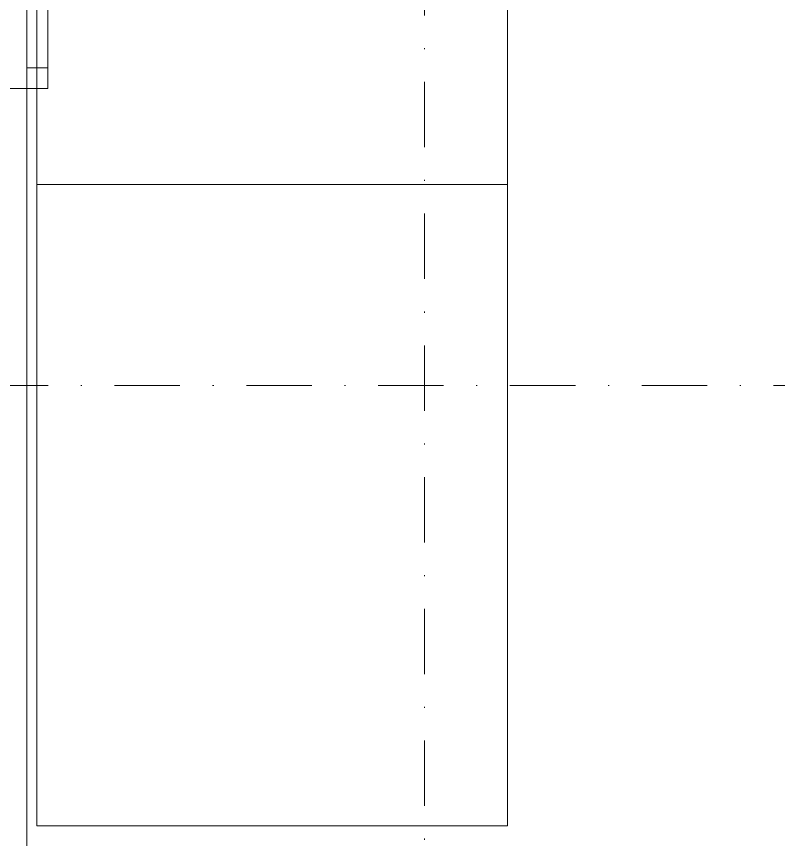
# Model space of a CAD drawing. Extents: x -1701 to 23780, y -363 to 7742.
# Drawn here: x 7128.5 to 7201.4, y 1628.2 to 1706.9 of the extents above; entities that cross this region are included whole.
import ezdxf

# ---------------------------------------------------------------- set-up
doc = ezdxf.new("R2010")
doc.units = 0
doc.header["$LTSCALE"] = 25
doc.header["$MEASUREMENT"] = 0
for name, pattern in [('Audi$0$DASHDOT2', [0.5, 0.25, -0.125, 0, -0.125]), ('Audi$0$DOT2', [0.125, 0, -0.125]), ('Audi$0$HIDDEN', [0.375, 0.25, -0.125])]:
    doc.linetypes.add(name, pattern=pattern)
doc.layers.get('0').update_dxf_attribs({"color": 9, "lineweight": 9})
for name, color, linetype, lineweight in [('Audi$0$05', 8, 'Continuous', 9), ('Audi$0$06D', 8, 'Continuous', 9), ('Audi$0$20', 8, 'Audi$0$DOT2', 9), ('Audi$0$21', 8, 'Continuous', 9), ('Audi$0$24', 8, 'Audi$0$DASHDOT2', 9), ('Audi$0$35', 8, 'Continuous', 9)]:
    doc.layers.add(name, color=color, linetype=linetype, lineweight=lineweight)

# ---------------------------------------------------------------- blocks, each defined once
blk = doc.blocks.new('Audi$0$Group-41-1')
for p, q in [((384804.56453, 69162.035), (384804.56453, 69161.585)), ((384805.17787, 69162.035), (384804.56453, 69162.035)), ((384805.17787, 69161.585), (384805.17787, 69162.035)), ((384804.56453, 69161.585), (384805.17787, 69161.585))]:
    blk.add_line(p, q)
at = {"flags": 128}
blk.add_lwpolyline([(384804.56453, 69162.035), (384805.17787, 69162.035), (384805.17787, 69161.585), (384804.56453, 69161.585)], close=True, dxfattribs=at)
blk = doc.blocks.new('Audi$0$Group-42-1')
at = {"layer": 'Audi$0$05', "color": 7}
for p in [(-0.61333, 0), (0, 0)]:
    blk.add_blockref('Audi$0$Group-41-1', p, dxfattribs=at)
blk = doc.blocks.new('Audi$0$fsdfsfsfsfd')
at = {"layer": 'Audi$0$06D', "elevation": 0}
blk.add_lwpolyline([(52591.75, -74474.977), (52589.75, -74474.977), (52589.75, -74595.977), (52591.75, -74595.977)], dxfattribs=at)
blk = doc.blocks.new('Audi')
at = {"layer": 'Audi$0$06D'}
blk.add_lwpolyline([(7127.5, 1825), (7131.5, 1825), (7131.5, 1700), (7127.5, 1700)], dxfattribs=at)
at = {"layer": 'Audi$0$20', "linetype": 'Audi$0$HIDDEN', "lineweight": 0}
blk.add_lwpolyline([(7129.5, 979.758, -0.152644), (10705.5, 2076.188, -0.10573)], format="xyb", dxfattribs=at)
at = {"layer": 'Audi$0$21', "linetype": 'Audi$0$DASHDOT2'}
blk.add_lwpolyline([(6835.48, 1671.62), (10934.415, 1671.62)], dxfattribs=at)
at = {"layer": 'Audi$0$24'}
blk.add_lwpolyline([(7167.5, 195), (7167.5, 4035)], dxfattribs=at)
at = {"layer": 'Audi$0$35'}
blk.add_lwpolyline([(7497.5, 1835), (7497.5, 1182.711), (7497.581, 1182.573, 0.017498), (7129.5, 947.482), (7129.5, 1835)], format="xyb", close=True, dxfattribs=at)
at = {"rotation": 180}
blk.add_blockref('Audi$0$fsdfsfsfsfd', (59721.25, -72772.977), dxfattribs=at)
at = {"layer": 'Audi$0$05', "color": 7, "xscale": -100, "yscale": 100, "zscale": 100, "rotation": 90}
blk.add_blockref('Audi$0$Group-42-1', (6923333.956, 38482147.297), dxfattribs=at)

msp = doc.modelspace()

# ---------------------------------------------------------------- block references
at = {"color": 6}
msp.add_blockref('Audi', (0, 0), dxfattribs=at)

doc.saveas('drawing.dxf')
